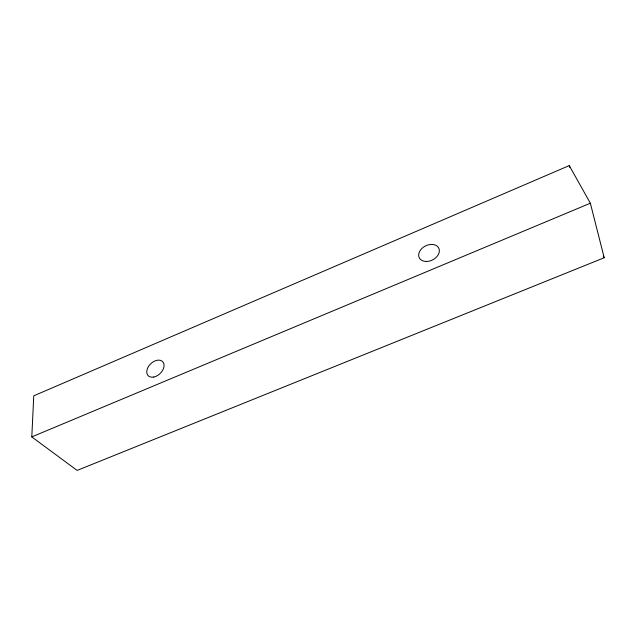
<?xml version="1.0" encoding="UTF-8"?>
<svg xmlns="http://www.w3.org/2000/svg" width="636" height="636" viewBox="0 0 636 636"><rect width="100%" height="100%" fill="white"/><g stroke="black" fill="none" stroke-linecap="round" stroke-linejoin="round"><path stroke-width="0.95" d="M31.8 436.9L33.764 395.815L569.268 165.583L590.351 203.218L604.2 257.747L77.123 470.417L31.8 436.9L590.351 203.218M603.262 256.014L604.2 257.747M569.268 165.583L569.761 167.435M426.398 261.476A10.884 7.847 -26.3 0 0 438.999 248.66A10.884 7.847 -26.3 0 0 421.636 248.708A10.884 7.847 -26.3 0 0 426.398 261.476M153.729 377.053A10.089 6.797 -44 0 0 163.611 363.084A10.089 6.797 -44 0 0 148.904 365.851A10.089 6.797 -44 0 0 153.729 377.053"/></g></svg>
